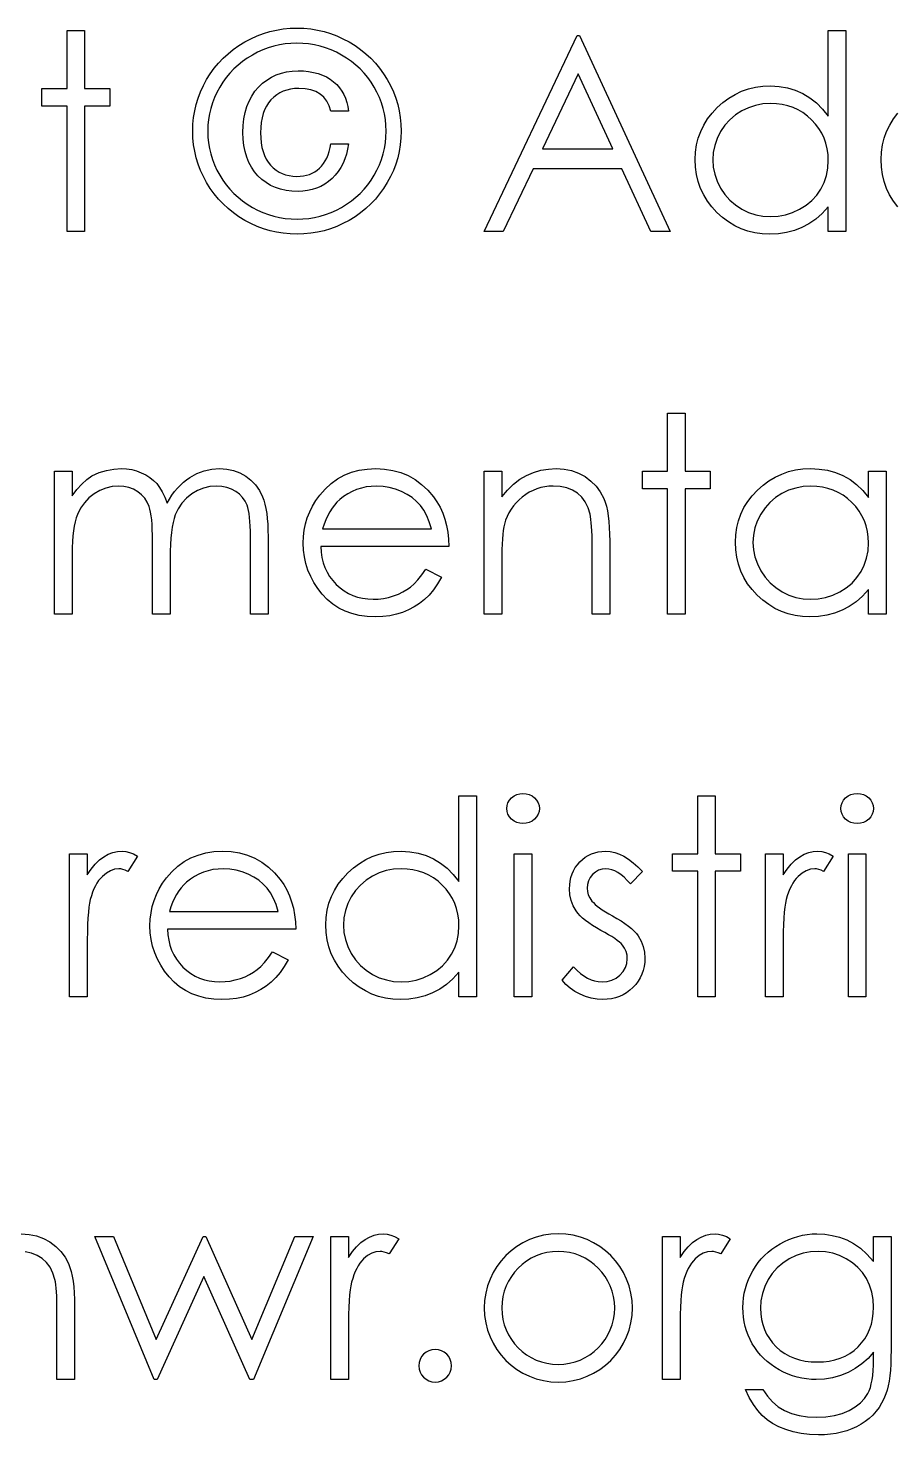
# Model space of a CAD drawing. Header units: millimetres. Extents: x -115 to 178, y -25 to 102.
# Drawn here: x -93.06 to -77.58, y 76.72 to 101.84 of the extents above; entities that cross this region are included whole.
import ezdxf

# ---------------------------------------------------------------- set-up
doc = ezdxf.new("R2010")
doc.units = ezdxf.units.MM

msp = doc.modelspace()

# ---------------------------------------------------------------- linework, layer by layer
at = {"color": 7, "linetype": 'Continuous', "flags": 128}
for points in [[(-92.367, 101.794), (-92.053, 101.794), (-92.053, 101.794), (-92.053, 100.761), (-92.053, 100.761), (-91.604, 100.761), (-91.604, 100.761), (-91.604, 100.447), (-91.604, 100.447), (-92.053, 100.447), (-92.053, 100.447), (-92.053, 98.204), (-92.053, 98.204), (-92.367, 98.204), (-92.367, 98.204), (-92.367, 100.447), (-92.367, 100.447), (-92.816, 100.447), (-92.816, 100.447), (-92.816, 100.761), (-92.816, 100.761), (-92.367, 100.761), (-92.367, 100.761), (-92.367, 101.794)], [(-86.399, 100), (-86.403, 99.877), (-86.415, 99.757), (-86.434, 99.638), (-86.462, 99.522), (-86.497, 99.408), (-86.539, 99.296), (-86.59, 99.187), (-86.648, 99.08), (-86.713, 98.976), (-86.784, 98.878), (-86.86, 98.786), (-86.943, 98.699), (-87.031, 98.617), (-87.125, 98.542), (-87.224, 98.471), (-87.33, 98.406), (-87.439, 98.348), (-87.55, 98.298), (-87.663, 98.256), (-87.778, 98.221), (-87.896, 98.194), (-88.015, 98.174), (-88.137, 98.163), (-88.26, 98.159), (-88.26, 98.159), (-88.383, 98.163), (-88.505, 98.174), (-88.625, 98.194), (-88.742, 98.221), (-88.857, 98.256), (-88.971, 98.298), (-89.082, 98.348), (-89.192, 98.406), (-89.298, 98.471), (-89.397, 98.542), (-89.491, 98.617), (-89.579, 98.699), (-89.662, 98.786), (-89.739, 98.878), (-89.809, 98.976), (-89.875, 99.08), (-89.933, 99.188), (-89.983, 99.298), (-90.026, 99.41), (-90.061, 99.523), (-90.088, 99.64), (-90.108, 99.757), (-90.119, 99.878), (-90.123, 100), (-90.123, 100), (-90.119, 100.122), (-90.108, 100.243), (-90.088, 100.36), (-90.061, 100.476), (-90.026, 100.59), (-89.983, 100.702), (-89.933, 100.812), (-89.875, 100.919), (-89.809, 101.023), (-89.739, 101.121), (-89.662, 101.214), (-89.579, 101.301), (-89.492, 101.382), (-89.398, 101.457), (-89.298, 101.527), (-89.193, 101.592), (-89.084, 101.65), (-88.972, 101.7), (-88.859, 101.742), (-88.744, 101.777), (-88.626, 101.804), (-88.506, 101.823), (-88.384, 101.835), (-88.26, 101.838), (-88.26, 101.838), (-88.137, 101.835), (-88.015, 101.823), (-87.896, 101.804), (-87.778, 101.777), (-87.663, 101.742), (-87.55, 101.7), (-87.439, 101.65), (-87.33, 101.592), (-87.224, 101.527), (-87.125, 101.457), (-87.031, 101.382), (-86.943, 101.301), (-86.86, 101.214), (-86.784, 101.121), (-86.713, 101.023), (-86.648, 100.919), (-86.59, 100.812), (-86.539, 100.702), (-86.497, 100.59), (-86.462, 100.476), (-86.434, 100.36), (-86.415, 100.243), (-86.403, 100.122), (-86.399, 100)], [(-78.457, 101.794), (-78.457, 98.204), (-78.457, 98.204), (-78.771, 98.204), (-78.771, 98.204), (-78.771, 98.646), (-78.771, 98.646), (-78.88, 98.528), (-78.994, 98.427), (-79.116, 98.343), (-79.243, 98.276), (-79.377, 98.225), (-79.517, 98.188), (-79.663, 98.166), (-79.816, 98.159), (-79.816, 98.159), (-79.951, 98.165), (-80.081, 98.183), (-80.207, 98.214), (-80.327, 98.256), (-80.442, 98.31), (-80.553, 98.377), (-80.658, 98.456), (-80.759, 98.547), (-80.85, 98.646), (-80.93, 98.751), (-80.996, 98.861), (-81.052, 98.976), (-81.094, 99.097), (-81.125, 99.223), (-81.143, 99.354), (-81.149, 99.49), (-81.149, 99.49), (-81.143, 99.623), (-81.125, 99.752), (-81.094, 99.875), (-81.05, 99.994), (-80.995, 100.108), (-80.928, 100.217), (-80.848, 100.321), (-80.755, 100.42), (-80.654, 100.51), (-80.548, 100.589), (-80.437, 100.656), (-80.32, 100.71), (-80.199, 100.752), (-80.073, 100.783), (-79.942, 100.8), (-79.806, 100.806), (-79.806, 100.806), (-79.649, 100.798), (-79.501, 100.773), (-79.36, 100.73), (-79.227, 100.671), (-79.101, 100.595), (-78.983, 100.503), (-78.873, 100.393), (-78.771, 100.267), (-78.771, 100.267), (-78.771, 101.794), (-78.771, 101.794), (-78.457, 101.794)], [(-86.668, 99.999), (-86.672, 100.103), (-86.682, 100.206), (-86.699, 100.307), (-86.722, 100.406), (-86.752, 100.503), (-86.788, 100.599), (-86.832, 100.692), (-86.882, 100.784), (-86.937, 100.872), (-86.998, 100.956), (-87.063, 101.035), (-87.134, 101.109), (-87.209, 101.179), (-87.289, 101.243), (-87.374, 101.303), (-87.464, 101.358), (-87.557, 101.408), (-87.653, 101.451), (-87.75, 101.486), (-87.848, 101.517), (-87.949, 101.54), (-88.052, 101.556), (-88.156, 101.566), (-88.263, 101.569), (-88.263, 101.569), (-88.369, 101.566), (-88.472, 101.556), (-88.575, 101.54), (-88.675, 101.517), (-88.773, 101.486), (-88.87, 101.451), (-88.965, 101.408), (-89.058, 101.358), (-89.148, 101.303), (-89.234, 101.243), (-89.314, 101.178), (-89.389, 101.109), (-89.46, 101.034), (-89.525, 100.955), (-89.586, 100.872), (-89.641, 100.783), (-89.691, 100.691), (-89.734, 100.597), (-89.771, 100.502), (-89.801, 100.405), (-89.824, 100.306), (-89.841, 100.206), (-89.851, 100.103), (-89.854, 99.999), (-89.854, 99.999), (-89.851, 99.894), (-89.841, 99.791), (-89.824, 99.69), (-89.801, 99.591), (-89.771, 99.494), (-89.734, 99.398), (-89.691, 99.304), (-89.641, 99.212), (-89.585, 99.124), (-89.525, 99.04), (-89.459, 98.961), (-89.389, 98.887), (-89.313, 98.817), (-89.232, 98.753), (-89.148, 98.692), (-89.057, 98.638), (-88.964, 98.589), (-88.868, 98.546), (-88.771, 98.51), (-88.672, 98.481), (-88.572, 98.458), (-88.47, 98.441), (-88.366, 98.432), (-88.26, 98.428), (-88.26, 98.428), (-88.154, 98.432), (-88.05, 98.441), (-87.948, 98.458), (-87.848, 98.481), (-87.75, 98.51), (-87.653, 98.546), (-87.557, 98.589), (-87.464, 98.638), (-87.374, 98.692), (-87.289, 98.753), (-87.209, 98.817), (-87.134, 98.887), (-87.063, 98.961), (-86.998, 99.04), (-86.937, 99.124), (-86.882, 99.212), (-86.832, 99.304), (-86.788, 99.398), (-86.752, 99.494), (-86.722, 99.591), (-86.699, 99.69), (-86.682, 99.791), (-86.672, 99.894), (-86.668, 99.999)], [(-83.213, 101.704), (-81.598, 98.204), (-81.598, 98.204), (-81.939, 98.204), (-81.939, 98.204), (-82.457, 99.326), (-82.457, 99.326), (-84.043, 99.326), (-84.043, 99.326), (-84.576, 98.204), (-84.576, 98.204), (-84.918, 98.204), (-84.918, 98.204), (-83.258, 101.704), (-83.258, 101.704), (-83.213, 101.704)], [(-87.341, 100.358), (-87.656, 100.358), (-87.656, 100.358), (-87.687, 100.452), (-87.729, 100.534), (-87.784, 100.604), (-87.849, 100.661), (-87.926, 100.705), (-88.015, 100.736), (-88.115, 100.755), (-88.228, 100.761), (-88.228, 100.761), (-88.303, 100.758), (-88.375, 100.749), (-88.442, 100.733), (-88.507, 100.711), (-88.567, 100.682), (-88.623, 100.647), (-88.676, 100.607), (-88.725, 100.559), (-88.769, 100.506), (-88.807, 100.446), (-88.839, 100.381), (-88.865, 100.311), (-88.885, 100.234), (-88.9, 100.151), (-88.909, 100.062), (-88.912, 99.969), (-88.912, 99.969), (-88.909, 99.877), (-88.901, 99.79), (-88.887, 99.709), (-88.867, 99.634), (-88.842, 99.564), (-88.81, 99.5), (-88.774, 99.442), (-88.732, 99.389), (-88.685, 99.343), (-88.635, 99.302), (-88.581, 99.269), (-88.524, 99.241), (-88.464, 99.219), (-88.4, 99.204), (-88.333, 99.194), (-88.262, 99.191), (-88.262, 99.191), (-88.202, 99.193), (-88.146, 99.2), (-88.091, 99.211), (-88.039, 99.227), (-87.99, 99.248), (-87.944, 99.273), (-87.9, 99.302), (-87.859, 99.337), (-87.821, 99.375), (-87.787, 99.419), (-87.756, 99.467), (-87.728, 99.519), (-87.705, 99.576), (-87.685, 99.638), (-87.668, 99.704), (-87.656, 99.774), (-87.656, 99.774), (-87.341, 99.774), (-87.341, 99.774), (-87.356, 99.679), (-87.377, 99.589), (-87.404, 99.504), (-87.438, 99.424), (-87.477, 99.348), (-87.524, 99.278), (-87.576, 99.213), (-87.635, 99.152), (-87.699, 99.098), (-87.766, 99.051), (-87.837, 99.012), (-87.911, 98.979), (-87.989, 98.954), (-88.07, 98.936), (-88.155, 98.925), (-88.242, 98.922), (-88.242, 98.922), (-88.352, 98.926), (-88.455, 98.939), (-88.553, 98.961), (-88.646, 98.992), (-88.732, 99.031), (-88.813, 99.079), (-88.888, 99.136), (-88.958, 99.201), (-89.021, 99.275), (-89.075, 99.355), (-89.122, 99.441), (-89.159, 99.535), (-89.188, 99.635), (-89.209, 99.742), (-89.222, 99.856), (-89.226, 99.976), (-89.226, 99.976), (-89.222, 100.102), (-89.209, 100.221), (-89.187, 100.333), (-89.157, 100.438), (-89.117, 100.536), (-89.07, 100.626), (-89.013, 100.71), (-88.948, 100.785), (-88.876, 100.853), (-88.799, 100.912), (-88.717, 100.962), (-88.631, 101.003), (-88.54, 101.035), (-88.445, 101.057), (-88.345, 101.071), (-88.24, 101.076), (-88.24, 101.076), (-88.144, 101.073), (-88.052, 101.064), (-87.965, 101.048), (-87.883, 101.027), (-87.807, 100.999), (-87.735, 100.966), (-87.669, 100.926), (-87.607, 100.88), (-87.551, 100.83), (-87.502, 100.774), (-87.459, 100.715), (-87.422, 100.652), (-87.393, 100.585), (-87.369, 100.513), (-87.352, 100.438), (-87.341, 100.358)], [(-83.239, 101.022), (-83.873, 99.685), (-83.873, 99.685), (-82.622, 99.685), (-82.622, 99.685), (-83.239, 101.022)], [(-79.802, 100.492), (-79.939, 100.484), (-80.071, 100.459), (-80.197, 100.418), (-80.318, 100.36), (-80.43, 100.288), (-80.531, 100.202), (-80.619, 100.103), (-80.696, 99.99), (-80.757, 99.87), (-80.8, 99.745), (-80.827, 99.617), (-80.835, 99.486), (-80.835, 99.486), (-80.826, 99.356), (-80.8, 99.228), (-80.756, 99.103), (-80.694, 98.981), (-80.617, 98.868), (-80.529, 98.768), (-80.428, 98.681), (-80.315, 98.607), (-80.194, 98.548), (-80.068, 98.507), (-79.938, 98.481), (-79.804, 98.473), (-79.804, 98.473), (-79.668, 98.481), (-79.536, 98.506), (-79.408, 98.547), (-79.283, 98.606), (-79.167, 98.678), (-79.065, 98.762), (-78.978, 98.858), (-78.904, 98.965), (-78.846, 99.082), (-78.804, 99.207), (-78.779, 99.338), (-78.771, 99.477), (-78.771, 99.477), (-78.776, 99.583), (-78.79, 99.685), (-78.813, 99.782), (-78.845, 99.875), (-78.887, 99.963), (-78.939, 100.047), (-78.999, 100.126), (-79.069, 100.201), (-79.145, 100.269), (-79.226, 100.329), (-79.312, 100.379), (-79.401, 100.419), (-79.494, 100.452), (-79.593, 100.474), (-79.695, 100.488), (-79.802, 100.492)], [(-77.53, 98.646), (-77.609, 98.751), (-77.676, 98.861), (-77.731, 98.976), (-77.774, 99.097), (-77.804, 99.223), (-77.822, 99.354), (-77.829, 99.49), (-77.829, 99.49), (-77.822, 99.623), (-77.804, 99.752), (-77.773, 99.875), (-77.73, 99.994), (-77.674, 100.108), (-77.607, 100.217), (-77.527, 100.321)], [(-81.643, 94.96), (-81.329, 94.96), (-81.329, 94.96), (-81.329, 93.928), (-81.329, 93.928), (-80.88, 93.928), (-80.88, 93.928), (-80.88, 93.614), (-80.88, 93.614), (-81.329, 93.614), (-81.329, 93.614), (-81.329, 91.37), (-81.329, 91.37), (-81.643, 91.37), (-81.643, 91.37), (-81.643, 93.614), (-81.643, 93.614), (-82.091, 93.614), (-82.091, 93.614), (-82.091, 93.928), (-82.091, 93.928), (-81.643, 93.928), (-81.643, 93.928), (-81.643, 94.96)], [(-92.591, 93.928), (-92.277, 93.928), (-92.277, 93.928), (-92.277, 93.484), (-92.277, 93.484), (-92.19, 93.599), (-92.102, 93.697), (-92.013, 93.778), (-91.923, 93.843), (-91.923, 93.843), (-91.796, 93.9), (-91.665, 93.941), (-91.532, 93.965), (-91.395, 93.973), (-91.395, 93.973), (-91.303, 93.968), (-91.213, 93.955), (-91.125, 93.932), (-91.041, 93.899), (-90.96, 93.859), (-90.888, 93.814), (-90.823, 93.762), (-90.766, 93.704), (-90.715, 93.636), (-90.666, 93.556), (-90.622, 93.463), (-90.581, 93.355), (-90.581, 93.355), (-90.539, 93.429), (-90.494, 93.498), (-90.447, 93.562), (-90.397, 93.622), (-90.344, 93.677), (-90.29, 93.728), (-90.232, 93.774), (-90.172, 93.815), (-90.047, 93.884), (-89.917, 93.934), (-89.783, 93.963), (-89.643, 93.973), (-89.643, 93.973), (-89.515, 93.965), (-89.394, 93.94), (-89.281, 93.898), (-89.176, 93.84), (-89.082, 93.767), (-89, 93.681), (-88.931, 93.582), (-88.876, 93.469), (-88.852, 93.406), (-88.833, 93.335), (-88.816, 93.257), (-88.802, 93.172), (-88.791, 93.079), (-88.784, 92.979), (-88.779, 92.871), (-88.777, 92.756), (-88.777, 92.756), (-88.777, 91.37), (-88.777, 91.37), (-89.091, 91.37), (-89.091, 91.37), (-89.091, 92.757), (-89.091, 92.757), (-89.092, 92.855), (-89.095, 92.946), (-89.1, 93.028), (-89.106, 93.102), (-89.115, 93.168), (-89.125, 93.226), (-89.137, 93.277), (-89.151, 93.319), (-89.186, 93.392), (-89.232, 93.458), (-89.288, 93.515), (-89.354, 93.566), (-89.429, 93.606), (-89.512, 93.636), (-89.601, 93.653), (-89.698, 93.659), (-89.698, 93.659), (-89.816, 93.651), (-89.929, 93.624), (-90.038, 93.58), (-90.141, 93.519), (-90.235, 93.443), (-90.315, 93.355), (-90.382, 93.256), (-90.435, 93.145), (-90.457, 93.082), (-90.475, 93.009), (-90.491, 92.926), (-90.504, 92.834), (-90.514, 92.731), (-90.522, 92.619), (-90.526, 92.497), (-90.527, 92.365), (-90.527, 92.365), (-90.527, 91.37), (-90.527, 91.37), (-90.841, 91.37), (-90.841, 91.37), (-90.841, 92.671), (-90.841, 92.671), (-90.842, 92.781), (-90.845, 92.883), (-90.85, 92.975), (-90.856, 93.057), (-90.865, 93.131), (-90.874, 93.195), (-90.886, 93.25), (-90.9, 93.296), (-90.935, 93.374), (-90.98, 93.444), (-91.037, 93.506), (-91.104, 93.559), (-91.18, 93.603), (-91.264, 93.634), (-91.353, 93.653), (-91.45, 93.659), (-91.45, 93.659), (-91.564, 93.651), (-91.674, 93.625), (-91.78, 93.582), (-91.883, 93.522), (-91.977, 93.448), (-92.058, 93.362), (-92.126, 93.264), (-92.181, 93.154), (-92.203, 93.092), (-92.223, 93.024), (-92.239, 92.947), (-92.253, 92.862), (-92.264, 92.77), (-92.271, 92.67), (-92.276, 92.562), (-92.277, 92.447), (-92.277, 92.447), (-92.277, 91.37), (-92.277, 91.37), (-92.591, 91.37), (-92.591, 91.37), (-92.591, 93.928)], [(-85.96, 92.178), (-85.681, 92.032), (-85.681, 92.032), (-85.75, 91.915), (-85.824, 91.809), (-85.902, 91.715), (-85.986, 91.634), (-86.075, 91.563), (-86.169, 91.502), (-86.269, 91.448), (-86.375, 91.404), (-86.486, 91.37), (-86.605, 91.345), (-86.73, 91.331), (-86.863, 91.326), (-86.863, 91.326), (-87.01, 91.332), (-87.149, 91.351), (-87.279, 91.382), (-87.402, 91.427), (-87.515, 91.483), (-87.621, 91.553), (-87.719, 91.635), (-87.808, 91.729), (-87.888, 91.832), (-87.958, 91.938), (-88.016, 92.047), (-88.064, 92.16), (-88.101, 92.276), (-88.128, 92.394), (-88.144, 92.517), (-88.149, 92.642), (-88.149, 92.642), (-88.144, 92.76), (-88.131, 92.875), (-88.108, 92.987), (-88.076, 93.095), (-88.034, 93.2), (-87.984, 93.302), (-87.923, 93.401), (-87.855, 93.496), (-87.855, 93.496), (-87.757, 93.608), (-87.652, 93.705), (-87.539, 93.787), (-87.418, 93.854), (-87.289, 93.906), (-87.152, 93.944), (-87.008, 93.965), (-86.855, 93.973), (-86.855, 93.973), (-86.698, 93.965), (-86.548, 93.941), (-86.408, 93.902), (-86.275, 93.848), (-86.15, 93.777), (-86.034, 93.69), (-85.925, 93.587), (-85.825, 93.47), (-85.825, 93.47), (-85.76, 93.378), (-85.705, 93.281), (-85.657, 93.178), (-85.619, 93.07), (-85.588, 92.956), (-85.566, 92.837), (-85.552, 92.712), (-85.547, 92.582), (-85.547, 92.582), (-87.835, 92.582), (-87.835, 92.582), (-87.829, 92.481), (-87.815, 92.384), (-87.792, 92.292), (-87.761, 92.206), (-87.724, 92.123), (-87.677, 92.046), (-87.623, 91.973), (-87.56, 91.904), (-87.491, 91.842), (-87.419, 91.788), (-87.343, 91.743), (-87.262, 91.706), (-87.178, 91.677), (-87.09, 91.657), (-86.998, 91.644), (-86.902, 91.64), (-86.902, 91.64), (-86.808, 91.643), (-86.716, 91.654), (-86.625, 91.673), (-86.535, 91.699), (-86.449, 91.732), (-86.37, 91.769), (-86.297, 91.811), (-86.232, 91.858), (-86.168, 91.915), (-86.101, 91.988), (-86.032, 92.075), (-85.96, 92.178)], [(-84.918, 93.928), (-84.604, 93.928), (-84.604, 93.928), (-84.604, 93.467), (-84.604, 93.467), (-84.501, 93.59), (-84.393, 93.696), (-84.28, 93.783), (-84.16, 93.852), (-84.036, 93.905), (-83.907, 93.943), (-83.771, 93.965), (-83.631, 93.973), (-83.631, 93.973), (-83.489, 93.964), (-83.356, 93.937), (-83.231, 93.892), (-83.115, 93.829), (-83.01, 93.75), (-82.919, 93.659), (-82.843, 93.555), (-82.782, 93.439), (-82.757, 93.374), (-82.735, 93.299), (-82.717, 93.217), (-82.701, 93.126), (-82.69, 93.027), (-82.682, 92.919), (-82.676, 92.801), (-82.675, 92.677), (-82.675, 92.677), (-82.675, 91.37), (-82.675, 91.37), (-82.989, 91.37), (-82.989, 91.37), (-82.989, 92.574), (-82.989, 92.574), (-82.99, 92.678), (-82.991, 92.773), (-82.994, 92.86), (-82.998, 92.937), (-83.004, 93.005), (-83.01, 93.064), (-83.018, 93.115), (-83.026, 93.156), (-83.026, 93.156), (-83.062, 93.273), (-83.112, 93.376), (-83.175, 93.462), (-83.251, 93.533), (-83.341, 93.588), (-83.443, 93.627), (-83.558, 93.651), (-83.686, 93.659), (-83.686, 93.659), (-83.762, 93.656), (-83.835, 93.647), (-83.907, 93.632), (-83.977, 93.611), (-84.045, 93.583), (-84.111, 93.55), (-84.174, 93.51), (-84.236, 93.464), (-84.294, 93.414), (-84.347, 93.361), (-84.395, 93.305), (-84.437, 93.246), (-84.475, 93.184), (-84.507, 93.12), (-84.534, 93.052), (-84.556, 92.982), (-84.556, 92.982), (-84.567, 92.93), (-84.577, 92.868), (-84.585, 92.797), (-84.592, 92.716), (-84.597, 92.625), (-84.601, 92.525), (-84.604, 92.415), (-84.604, 92.295), (-84.604, 92.295), (-84.604, 91.37), (-84.604, 91.37), (-84.918, 91.37), (-84.918, 91.37), (-84.918, 93.928)], [(-77.739, 93.928), (-77.739, 91.37), (-77.739, 91.37), (-78.053, 91.37), (-78.053, 91.37), (-78.053, 91.813), (-78.053, 91.813), (-78.162, 91.695), (-78.276, 91.594), (-78.398, 91.51), (-78.526, 91.443), (-78.659, 91.392), (-78.799, 91.355), (-78.946, 91.333), (-79.098, 91.326), (-79.098, 91.326), (-79.233, 91.332), (-79.363, 91.35), (-79.489, 91.38), (-79.609, 91.422), (-79.724, 91.477), (-79.835, 91.544), (-79.94, 91.622), (-80.041, 91.713), (-80.133, 91.813), (-80.212, 91.917), (-80.278, 92.027), (-80.334, 92.143), (-80.377, 92.264), (-80.407, 92.389), (-80.425, 92.52), (-80.431, 92.656), (-80.431, 92.656), (-80.425, 92.79), (-80.407, 92.919), (-80.376, 93.042), (-80.332, 93.161), (-80.277, 93.275), (-80.21, 93.383), (-80.13, 93.488), (-80.037, 93.587), (-79.936, 93.677), (-79.83, 93.756), (-79.719, 93.822), (-79.602, 93.876), (-79.481, 93.919), (-79.355, 93.949), (-79.224, 93.967), (-79.088, 93.973), (-79.088, 93.973), (-78.931, 93.965), (-78.783, 93.942), (-78.642, 93.903), (-78.509, 93.849), (-78.383, 93.778), (-78.265, 93.688), (-78.155, 93.581), (-78.053, 93.455), (-78.053, 93.455), (-78.053, 93.928), (-78.053, 93.928), (-77.739, 93.928)], [(-85.861, 92.896), (-85.898, 93.02), (-85.943, 93.131), (-85.996, 93.228), (-86.056, 93.313), (-86.125, 93.387), (-86.205, 93.454), (-86.295, 93.512), (-86.395, 93.564), (-86.502, 93.606), (-86.612, 93.635), (-86.724, 93.653), (-86.839, 93.659), (-86.839, 93.659), (-86.933, 93.655), (-87.024, 93.644), (-87.111, 93.625), (-87.195, 93.599), (-87.276, 93.565), (-87.353, 93.524), (-87.427, 93.475), (-87.498, 93.419), (-87.498, 93.419), (-87.547, 93.373), (-87.592, 93.321), (-87.635, 93.264), (-87.674, 93.202), (-87.711, 93.133), (-87.745, 93.059), (-87.775, 92.981), (-87.802, 92.896), (-87.802, 92.896), (-85.861, 92.896)], [(-79.084, 93.659), (-79.221, 93.651), (-79.353, 93.626), (-79.479, 93.585), (-79.6, 93.527), (-79.713, 93.455), (-79.813, 93.369), (-79.901, 93.27), (-79.978, 93.157), (-80.039, 93.036), (-80.082, 92.912), (-80.109, 92.784), (-80.117, 92.653), (-80.117, 92.653), (-80.108, 92.522), (-80.082, 92.395), (-80.038, 92.27), (-79.976, 92.148), (-79.899, 92.034), (-79.811, 91.934), (-79.71, 91.847), (-79.597, 91.774), (-79.476, 91.715), (-79.35, 91.673), (-79.22, 91.648), (-79.086, 91.64), (-79.086, 91.64), (-78.95, 91.648), (-78.818, 91.673), (-78.69, 91.714), (-78.565, 91.772), (-78.449, 91.844), (-78.347, 91.929), (-78.26, 92.025), (-78.186, 92.132), (-78.128, 92.249), (-78.086, 92.374), (-78.061, 92.505), (-78.053, 92.644), (-78.053, 92.644), (-78.058, 92.75), (-78.072, 92.851), (-78.095, 92.949), (-78.127, 93.041), (-78.169, 93.13), (-78.221, 93.214), (-78.281, 93.293), (-78.351, 93.368), (-78.427, 93.436), (-78.508, 93.496), (-78.594, 93.545), (-78.683, 93.586), (-78.777, 93.618), (-78.875, 93.641), (-78.977, 93.655), (-79.084, 93.659)], [(-85.053, 88.127), (-85.053, 84.537), (-85.053, 84.537), (-85.367, 84.537), (-85.367, 84.537), (-85.367, 84.98), (-85.367, 84.98), (-85.476, 84.862), (-85.59, 84.761), (-85.712, 84.677), (-85.84, 84.609), (-85.974, 84.558), (-86.113, 84.522), (-86.26, 84.499), (-86.412, 84.492), (-86.412, 84.492), (-86.547, 84.499), (-86.677, 84.517), (-86.803, 84.547), (-86.924, 84.589), (-87.039, 84.644), (-87.149, 84.71), (-87.255, 84.789), (-87.355, 84.88), (-87.447, 84.98), (-87.526, 85.084), (-87.592, 85.194), (-87.648, 85.31), (-87.691, 85.43), (-87.721, 85.556), (-87.739, 85.687), (-87.745, 85.823), (-87.745, 85.823), (-87.739, 85.956), (-87.721, 86.085), (-87.69, 86.209), (-87.646, 86.328), (-87.591, 86.441), (-87.524, 86.55), (-87.444, 86.655), (-87.351, 86.753), (-87.25, 86.844), (-87.144, 86.922), (-87.033, 86.989), (-86.917, 87.043), (-86.795, 87.086), (-86.669, 87.116), (-86.538, 87.133), (-86.402, 87.14), (-86.402, 87.14), (-86.246, 87.131), (-86.097, 87.106), (-85.956, 87.063), (-85.823, 87.004), (-85.697, 86.929), (-85.579, 86.836), (-85.469, 86.726), (-85.367, 86.6), (-85.367, 86.6), (-85.367, 88.127), (-85.367, 88.127), (-85.053, 88.127)], [(-84.224, 88.172), (-84.166, 88.167), (-84.112, 88.152), (-84.062, 88.127), (-84.017, 88.093), (-83.98, 88.051), (-83.953, 88.005), (-83.937, 87.955), (-83.931, 87.901), (-83.931, 87.901), (-83.937, 87.849), (-83.953, 87.799), (-83.98, 87.754), (-84.017, 87.713), (-84.062, 87.678), (-84.112, 87.653), (-84.166, 87.638), (-84.224, 87.633), (-84.224, 87.633), (-84.282, 87.638), (-84.334, 87.653), (-84.384, 87.678), (-84.429, 87.713), (-84.466, 87.754), (-84.493, 87.799), (-84.509, 87.849), (-84.515, 87.901), (-84.515, 87.901), (-84.509, 87.955), (-84.493, 88.005), (-84.466, 88.051), (-84.429, 88.093), (-84.384, 88.127), (-84.334, 88.152), (-84.282, 88.167), (-84.224, 88.172)], [(-81.104, 88.127), (-80.79, 88.127), (-80.79, 88.127), (-80.79, 87.095), (-80.79, 87.095), (-80.341, 87.095), (-80.341, 87.095), (-80.341, 86.781), (-80.341, 86.781), (-80.79, 86.781), (-80.79, 86.781), (-80.79, 84.537), (-80.79, 84.537), (-81.104, 84.537), (-81.104, 84.537), (-81.104, 86.781), (-81.104, 86.781), (-81.553, 86.781), (-81.553, 86.781), (-81.553, 87.095), (-81.553, 87.095), (-81.104, 87.095), (-81.104, 87.095), (-81.104, 88.127)], [(-78.256, 88.172), (-78.198, 88.167), (-78.144, 88.152), (-78.094, 88.127), (-78.049, 88.093), (-78.012, 88.051), (-77.985, 88.005), (-77.969, 87.955), (-77.963, 87.901), (-77.963, 87.901), (-77.969, 87.849), (-77.985, 87.799), (-78.012, 87.754), (-78.049, 87.713), (-78.094, 87.678), (-78.144, 87.653), (-78.198, 87.638), (-78.256, 87.633), (-78.256, 87.633), (-78.314, 87.638), (-78.366, 87.653), (-78.416, 87.678), (-78.461, 87.713), (-78.498, 87.754), (-78.525, 87.799), (-78.541, 87.849), (-78.547, 87.901), (-78.547, 87.901), (-78.541, 87.955), (-78.525, 88.005), (-78.498, 88.051), (-78.461, 88.093), (-78.416, 88.127), (-78.366, 88.152), (-78.314, 88.167), (-78.256, 88.172)], [(-92.322, 87.095), (-92.008, 87.095), (-92.008, 87.095), (-92.008, 86.718), (-92.008, 86.718), (-91.937, 86.822), (-91.863, 86.91), (-91.788, 86.983), (-91.711, 87.04), (-91.632, 87.084), (-91.55, 87.115), (-91.468, 87.133), (-91.384, 87.14), (-91.384, 87.14), (-91.319, 87.134), (-91.252, 87.118), (-91.182, 87.091), (-91.111, 87.052), (-91.111, 87.052), (-91.283, 86.78), (-91.283, 86.78), (-91.329, 86.8), (-91.371, 86.814), (-91.409, 86.823), (-91.444, 86.826), (-91.444, 86.826), (-91.519, 86.817), (-91.593, 86.792), (-91.665, 86.75), (-91.737, 86.691), (-91.771, 86.655), (-91.803, 86.615), (-91.833, 86.57), (-91.861, 86.52), (-91.887, 86.465), (-91.911, 86.406), (-91.932, 86.343), (-91.952, 86.275), (-91.952, 86.275), (-91.965, 86.214), (-91.977, 86.138), (-91.986, 86.049), (-91.994, 85.946), (-92, 85.83), (-92.005, 85.7), (-92.007, 85.555), (-92.008, 85.397), (-92.008, 85.397), (-92.008, 84.537), (-92.008, 84.537), (-92.322, 84.537), (-92.322, 84.537), (-92.322, 87.095)], [(-88.697, 85.345), (-88.418, 85.198), (-88.418, 85.198), (-88.487, 85.081), (-88.561, 84.976), (-88.639, 84.882), (-88.723, 84.801), (-88.812, 84.73), (-88.906, 84.668), (-89.007, 84.615), (-89.112, 84.571), (-89.223, 84.536), (-89.342, 84.512), (-89.467, 84.497), (-89.6, 84.492), (-89.6, 84.492), (-89.747, 84.499), (-89.886, 84.518), (-90.016, 84.549), (-90.139, 84.593), (-90.253, 84.65), (-90.358, 84.719), (-90.457, 84.801), (-90.546, 84.896), (-90.626, 84.998), (-90.695, 85.104), (-90.753, 85.214), (-90.801, 85.327), (-90.839, 85.442), (-90.865, 85.561), (-90.881, 85.683), (-90.886, 85.809), (-90.886, 85.809), (-90.881, 85.927), (-90.868, 86.042), (-90.845, 86.153), (-90.813, 86.262), (-90.771, 86.367), (-90.721, 86.469), (-90.661, 86.568), (-90.592, 86.663), (-90.592, 86.663), (-90.494, 86.774), (-90.389, 86.872), (-90.276, 86.953), (-90.155, 87.021), (-90.026, 87.072), (-89.889, 87.11), (-89.745, 87.132), (-89.592, 87.14), (-89.592, 87.14), (-89.435, 87.132), (-89.286, 87.108), (-89.145, 87.069), (-89.012, 87.014), (-88.887, 86.943), (-88.771, 86.856), (-88.662, 86.754), (-88.562, 86.636), (-88.562, 86.636), (-88.498, 86.544), (-88.442, 86.448), (-88.395, 86.345), (-88.356, 86.237), (-88.325, 86.123), (-88.303, 86.004), (-88.289, 85.879), (-88.284, 85.749), (-88.284, 85.749), (-90.572, 85.749), (-90.572, 85.749), (-90.566, 85.648), (-90.552, 85.551), (-90.529, 85.459), (-90.499, 85.372), (-90.461, 85.29), (-90.414, 85.212), (-90.36, 85.139), (-90.297, 85.071), (-90.229, 85.009), (-90.156, 84.955), (-90.08, 84.909), (-89.999, 84.872), (-89.915, 84.844), (-89.827, 84.823), (-89.735, 84.811), (-89.639, 84.806), (-89.639, 84.806), (-89.545, 84.81), (-89.453, 84.821), (-89.362, 84.84), (-89.272, 84.866), (-89.186, 84.898), (-89.107, 84.936), (-89.035, 84.978), (-88.969, 85.025), (-88.905, 85.082), (-88.838, 85.155), (-88.769, 85.242), (-88.697, 85.345)], [(-84.38, 87.095), (-84.066, 87.095), (-84.066, 87.095), (-84.066, 84.537), (-84.066, 84.537), (-84.38, 84.537), (-84.38, 84.537), (-84.38, 87.095)], [(-82.091, 86.776), (-82.305, 86.556), (-82.305, 86.556), (-82.361, 86.619), (-82.417, 86.674), (-82.473, 86.72), (-82.528, 86.758), (-82.583, 86.788), (-82.638, 86.809), (-82.692, 86.821), (-82.746, 86.826), (-82.746, 86.826), (-82.812, 86.819), (-82.873, 86.8), (-82.93, 86.767), (-82.981, 86.722), (-83.024, 86.668), (-83.054, 86.61), (-83.072, 86.548), (-83.079, 86.481), (-83.079, 86.481), (-83.073, 86.421), (-83.057, 86.363), (-83.03, 86.305), (-82.992, 86.249), (-82.992, 86.249), (-82.967, 86.221), (-82.936, 86.191), (-82.9, 86.16), (-82.857, 86.127), (-82.808, 86.094), (-82.753, 86.059), (-82.693, 86.023), (-82.626, 85.986), (-82.626, 85.986), (-82.545, 85.939), (-82.471, 85.894), (-82.403, 85.848), (-82.342, 85.803), (-82.288, 85.758), (-82.24, 85.714), (-82.199, 85.67), (-82.166, 85.627), (-82.166, 85.627), (-82.114, 85.536), (-82.076, 85.44), (-82.054, 85.339), (-82.047, 85.231), (-82.047, 85.231), (-82.05, 85.156), (-82.06, 85.083), (-82.077, 85.012), (-82.1, 84.946), (-82.131, 84.881), (-82.167, 84.82), (-82.211, 84.762), (-82.261, 84.707), (-82.317, 84.656), (-82.375, 84.613), (-82.436, 84.576), (-82.502, 84.546), (-82.57, 84.522), (-82.643, 84.506), (-82.718, 84.496), (-82.796, 84.492), (-82.796, 84.492), (-82.902, 84.498), (-83.005, 84.515), (-83.106, 84.544), (-83.205, 84.584), (-83.298, 84.635), (-83.383, 84.694), (-83.459, 84.762), (-83.527, 84.839), (-83.527, 84.839), (-83.319, 85.076), (-83.319, 85.076), (-83.259, 85.012), (-83.198, 84.958), (-83.135, 84.912), (-83.073, 84.874), (-83.009, 84.844), (-82.944, 84.823), (-82.879, 84.811), (-82.812, 84.806), (-82.812, 84.806), (-82.722, 84.814), (-82.638, 84.837), (-82.562, 84.875), (-82.492, 84.929), (-82.435, 84.993), (-82.394, 85.063), (-82.369, 85.137), (-82.361, 85.218), (-82.361, 85.218), (-82.366, 85.285), (-82.382, 85.348), (-82.409, 85.407), (-82.447, 85.462), (-82.447, 85.462), (-82.471, 85.489), (-82.503, 85.517), (-82.542, 85.548), (-82.586, 85.58), (-82.638, 85.614), (-82.697, 85.649), (-82.762, 85.686), (-82.835, 85.726), (-82.835, 85.726), (-82.912, 85.77), (-82.984, 85.814), (-83.048, 85.858), (-83.107, 85.902), (-83.159, 85.945), (-83.204, 85.988), (-83.243, 86.032), (-83.276, 86.075), (-83.276, 86.075), (-83.327, 86.164), (-83.363, 86.26), (-83.386, 86.361), (-83.393, 86.469), (-83.393, 86.469), (-83.39, 86.54), (-83.382, 86.607), (-83.367, 86.671), (-83.347, 86.733), (-83.321, 86.791), (-83.29, 86.847), (-83.253, 86.899), (-83.21, 86.948), (-83.162, 86.993), (-83.112, 87.032), (-83.058, 87.065), (-83.002, 87.092), (-82.943, 87.113), (-82.88, 87.128), (-82.815, 87.137), (-82.746, 87.14), (-82.746, 87.14), (-82.665, 87.134), (-82.584, 87.117), (-82.502, 87.089), (-82.42, 87.049), (-82.338, 86.997), (-82.256, 86.935), (-82.173, 86.861), (-82.091, 86.776)], [(-79.893, 87.095), (-79.579, 87.095), (-79.579, 87.095), (-79.579, 86.718), (-79.579, 86.718), (-79.507, 86.822), (-79.433, 86.91), (-79.358, 86.983), (-79.281, 87.04), (-79.202, 87.084), (-79.121, 87.115), (-79.039, 87.133), (-78.955, 87.14), (-78.955, 87.14), (-78.889, 87.134), (-78.822, 87.118), (-78.753, 87.091), (-78.681, 87.052), (-78.681, 87.052), (-78.854, 86.78), (-78.854, 86.78), (-78.899, 86.8), (-78.941, 86.814), (-78.98, 86.823), (-79.014, 86.826), (-79.014, 86.826), (-79.089, 86.817), (-79.164, 86.792), (-79.236, 86.75), (-79.307, 86.691), (-79.342, 86.655), (-79.374, 86.615), (-79.403, 86.57), (-79.431, 86.52), (-79.457, 86.465), (-79.481, 86.406), (-79.503, 86.343), (-79.523, 86.275), (-79.523, 86.275), (-79.536, 86.214), (-79.547, 86.138), (-79.557, 86.049), (-79.565, 85.946), (-79.571, 85.83), (-79.575, 85.7), (-79.578, 85.555), (-79.579, 85.397), (-79.579, 85.397), (-79.579, 84.537), (-79.579, 84.537), (-79.893, 84.537), (-79.893, 84.537), (-79.893, 87.095)], [(-78.412, 87.095), (-78.098, 87.095), (-78.098, 87.095), (-78.098, 84.537), (-78.098, 84.537), (-78.412, 84.537), (-78.412, 84.537), (-78.412, 87.095)], [(-88.598, 86.063), (-88.635, 86.187), (-88.681, 86.298), (-88.733, 86.395), (-88.793, 86.479), (-88.862, 86.554), (-88.942, 86.62), (-89.032, 86.679), (-89.132, 86.73), (-89.239, 86.772), (-89.349, 86.802), (-89.461, 86.82), (-89.576, 86.826), (-89.576, 86.826), (-89.67, 86.822), (-89.761, 86.811), (-89.849, 86.792), (-89.932, 86.766), (-90.013, 86.732), (-90.091, 86.691), (-90.164, 86.642), (-90.235, 86.586), (-90.235, 86.586), (-90.284, 86.54), (-90.33, 86.488), (-90.372, 86.431), (-90.412, 86.368), (-90.448, 86.3), (-90.482, 86.226), (-90.512, 86.148), (-90.539, 86.063), (-90.539, 86.063), (-88.598, 86.063)], [(-86.398, 86.826), (-86.535, 86.817), (-86.667, 86.793), (-86.793, 86.751), (-86.914, 86.694), (-87.027, 86.622), (-87.127, 86.535), (-87.215, 86.436), (-87.292, 86.324), (-87.353, 86.203), (-87.396, 86.078), (-87.423, 85.951), (-87.431, 85.819), (-87.431, 85.819), (-87.422, 85.689), (-87.396, 85.561), (-87.352, 85.437), (-87.29, 85.315), (-87.213, 85.201), (-87.125, 85.101), (-87.024, 85.014), (-86.911, 84.94), (-86.79, 84.881), (-86.664, 84.84), (-86.534, 84.815), (-86.401, 84.806), (-86.401, 84.806), (-86.265, 84.815), (-86.132, 84.839), (-86.004, 84.881), (-85.879, 84.939), (-85.763, 85.011), (-85.661, 85.095), (-85.574, 85.191), (-85.5, 85.299), (-85.442, 85.416), (-85.4, 85.54), (-85.376, 85.672), (-85.367, 85.81), (-85.367, 85.81), (-85.372, 85.916), (-85.386, 86.018), (-85.409, 86.115), (-85.441, 86.208), (-85.483, 86.296), (-85.535, 86.38), (-85.595, 86.46), (-85.665, 86.535), (-85.741, 86.603), (-85.822, 86.662), (-85.908, 86.712), (-85.997, 86.753), (-86.091, 86.785), (-86.189, 86.807), (-86.291, 86.821), (-86.398, 86.826)], [(-93.189, 80.306), (-93.047, 80.297), (-92.914, 80.271), (-92.789, 80.225), (-92.673, 80.162), (-92.568, 80.083), (-92.476, 79.993), (-92.401, 79.889), (-92.34, 79.774), (-92.315, 79.708), (-92.293, 79.634), (-92.275, 79.552), (-92.259, 79.461), (-92.248, 79.361), (-92.239, 79.253), (-92.234, 79.135), (-92.232, 79.01), (-92.232, 79.01), (-92.232, 77.704), (-92.232, 77.704), (-92.547, 77.704), (-92.547, 77.704), (-92.547, 78.907), (-92.547, 78.907), (-92.547, 79.011), (-92.549, 79.107), (-92.551, 79.193), (-92.556, 79.271), (-92.561, 79.339), (-92.567, 79.398), (-92.575, 79.448), (-92.583, 79.489), (-92.583, 79.489), (-92.621, 79.607), (-92.671, 79.709), (-92.734, 79.795), (-92.811, 79.866), (-92.9, 79.921), (-93.002, 79.961), (-93.117, 79.985)], [(-91.873, 80.261), (-91.536, 80.261), (-91.536, 80.261), (-90.774, 78.422), (-90.774, 78.422), (-89.939, 80.261), (-89.939, 80.261), (-89.886, 80.261), (-89.886, 80.261), (-89.069, 78.422), (-89.069, 78.422), (-88.3, 80.261), (-88.3, 80.261), (-87.97, 80.261), (-87.97, 80.261), (-89.039, 77.704), (-89.039, 77.704), (-89.104, 77.704), (-89.104, 77.704), (-89.922, 79.544), (-89.922, 79.544), (-90.756, 77.704), (-90.756, 77.704), (-90.814, 77.704), (-90.814, 77.704), (-91.873, 80.261)], [(-87.656, 80.261), (-87.341, 80.261), (-87.341, 80.261), (-87.341, 79.885), (-87.341, 79.885), (-87.27, 79.989), (-87.196, 80.077), (-87.121, 80.149), (-87.044, 80.207), (-86.965, 80.25), (-86.884, 80.282), (-86.802, 80.3), (-86.717, 80.306), (-86.717, 80.306), (-86.652, 80.301), (-86.585, 80.285), (-86.516, 80.257), (-86.444, 80.219), (-86.444, 80.219), (-86.616, 79.947), (-86.616, 79.947), (-86.662, 79.966), (-86.704, 79.981), (-86.743, 79.989), (-86.777, 79.992), (-86.777, 79.992), (-86.852, 79.984), (-86.926, 79.959), (-86.999, 79.917), (-87.07, 79.858), (-87.104, 79.822), (-87.137, 79.781), (-87.166, 79.736), (-87.194, 79.687), (-87.22, 79.632), (-87.244, 79.573), (-87.266, 79.509), (-87.285, 79.441), (-87.285, 79.441), (-87.299, 79.38), (-87.31, 79.305), (-87.32, 79.216), (-87.327, 79.113), (-87.334, 78.997), (-87.338, 78.866), (-87.341, 78.722), (-87.341, 78.563), (-87.341, 78.563), (-87.341, 77.704), (-87.341, 77.704), (-87.656, 77.704), (-87.656, 77.704), (-87.656, 80.261)], [(-81.732, 80.261), (-81.418, 80.261), (-81.418, 80.261), (-81.418, 79.885), (-81.418, 79.885), (-81.347, 79.989), (-81.273, 80.077), (-81.198, 80.149), (-81.121, 80.207), (-81.042, 80.25), (-80.961, 80.282), (-80.879, 80.3), (-80.794, 80.306), (-80.794, 80.306), (-80.729, 80.301), (-80.662, 80.285), (-80.592, 80.257), (-80.521, 80.219), (-80.521, 80.219), (-80.693, 79.947), (-80.693, 79.947), (-80.739, 79.966), (-80.781, 79.981), (-80.82, 79.989), (-80.854, 79.992), (-80.854, 79.992), (-80.929, 79.984), (-81.003, 79.959), (-81.076, 79.917), (-81.147, 79.858), (-81.181, 79.822), (-81.214, 79.781), (-81.243, 79.736), (-81.271, 79.687), (-81.297, 79.632), (-81.321, 79.573), (-81.343, 79.509), (-81.362, 79.441), (-81.362, 79.441), (-81.376, 79.38), (-81.387, 79.305), (-81.397, 79.216), (-81.404, 79.113), (-81.411, 78.997), (-81.415, 78.866), (-81.418, 78.722), (-81.418, 78.563), (-81.418, 78.563), (-81.418, 77.704), (-81.418, 77.704), (-81.732, 77.704), (-81.732, 77.704), (-81.732, 80.261)], [(-77.963, 80.261), (-77.649, 80.261), (-77.649, 80.261), (-77.649, 78.232), (-77.649, 78.232), (-77.651, 78.102), (-77.655, 77.981), (-77.662, 77.87), (-77.672, 77.768), (-77.686, 77.674), (-77.702, 77.59), (-77.721, 77.514), (-77.742, 77.447), (-77.742, 77.447), (-77.777, 77.362), (-77.818, 77.282), (-77.864, 77.207), (-77.917, 77.137), (-77.976, 77.071), (-78.04, 77.011), (-78.11, 76.956), (-78.186, 76.906), (-78.267, 76.862), (-78.352, 76.823), (-78.441, 76.79), (-78.534, 76.764), (-78.631, 76.743), (-78.732, 76.729), (-78.837, 76.719), (-78.946, 76.717), (-78.946, 76.717), (-79.104, 76.722), (-79.254, 76.74), (-79.396, 76.769), (-79.53, 76.811), (-79.654, 76.862), (-79.765, 76.921), (-79.864, 76.987), (-79.952, 77.062), (-80.032, 77.151), (-80.108, 77.256), (-80.182, 77.381), (-80.252, 77.524), (-80.252, 77.524), (-79.938, 77.524), (-79.938, 77.524), (-79.858, 77.407), (-79.768, 77.306), (-79.667, 77.22), (-79.555, 77.151), (-79.431, 77.099), (-79.293, 77.061), (-79.142, 77.038), (-78.976, 77.031), (-78.976, 77.031), (-78.812, 77.038), (-78.661, 77.061), (-78.523, 77.099), (-78.399, 77.151), (-78.29, 77.216), (-78.197, 77.288), (-78.122, 77.368), (-78.064, 77.456), (-78.04, 77.505), (-78.019, 77.562), (-78.003, 77.627), (-77.988, 77.699), (-77.977, 77.778), (-77.97, 77.865), (-77.965, 77.96), (-77.963, 78.061), (-77.963, 78.061), (-77.963, 78.194), (-77.963, 78.194), (-78.061, 78.082), (-78.169, 77.984), (-78.288, 77.9), (-78.417, 77.83), (-78.553, 77.775), (-78.693, 77.735), (-78.837, 77.712), (-78.985, 77.704), (-78.985, 77.704), (-79.073, 77.707), (-79.159, 77.715), (-79.244, 77.728), (-79.328, 77.747), (-79.41, 77.772), (-79.49, 77.802), (-79.57, 77.837), (-79.648, 77.878), (-79.723, 77.923), (-79.794, 77.972), (-79.86, 78.025), (-79.923, 78.082), (-79.98, 78.142), (-80.034, 78.206), (-80.083, 78.274), (-80.128, 78.345), (-80.167, 78.42), (-80.201, 78.496), (-80.231, 78.574), (-80.255, 78.654), (-80.273, 78.735), (-80.286, 78.819), (-80.294, 78.904), (-80.297, 78.991), (-80.297, 78.991), (-80.294, 79.078), (-80.285, 79.164), (-80.272, 79.248), (-80.252, 79.331), (-80.228, 79.412), (-80.198, 79.492), (-80.162, 79.57), (-80.121, 79.647), (-80.074, 79.722), (-80.024, 79.792), (-79.969, 79.858), (-79.91, 79.92), (-79.847, 79.978), (-79.78, 80.032), (-79.708, 80.083), (-79.633, 80.129), (-79.554, 80.17), (-79.475, 80.207), (-79.394, 80.237), (-79.313, 80.262), (-79.23, 80.281), (-79.146, 80.295), (-79.061, 80.304), (-78.976, 80.306), (-78.976, 80.306), (-78.835, 80.299), (-78.699, 80.279), (-78.568, 80.245), (-78.441, 80.198), (-78.319, 80.133), (-78.197, 80.048), (-78.08, 79.941), (-77.963, 79.814), (-77.963, 79.814), (-77.963, 80.261)], [(-78.95, 79.992), (-79.088, 79.984), (-79.22, 79.959), (-79.347, 79.917), (-79.47, 79.858), (-79.584, 79.785), (-79.684, 79.699), (-79.771, 79.6), (-79.846, 79.489), (-79.906, 79.368), (-79.948, 79.243), (-79.974, 79.113), (-79.982, 78.978), (-79.982, 78.978), (-79.978, 78.877), (-79.965, 78.779), (-79.943, 78.686), (-79.912, 78.598), (-79.872, 78.514), (-79.824, 78.435), (-79.767, 78.36), (-79.701, 78.29), (-79.628, 78.226), (-79.549, 78.171), (-79.465, 78.124), (-79.377, 78.086), (-79.283, 78.056), (-79.183, 78.035), (-79.079, 78.022), (-78.969, 78.018), (-78.969, 78.018), (-78.859, 78.022), (-78.753, 78.035), (-78.654, 78.056), (-78.56, 78.085), (-78.472, 78.123), (-78.389, 78.17), (-78.311, 78.225), (-78.239, 78.288), (-78.175, 78.358), (-78.119, 78.434), (-78.071, 78.514), (-78.032, 78.6), (-78.002, 78.691), (-77.981, 78.788), (-77.967, 78.889), (-77.963, 78.997), (-77.963, 78.997), (-77.971, 79.136), (-77.995, 79.267), (-78.035, 79.391), (-78.09, 79.507), (-78.16, 79.614), (-78.244, 79.708), (-78.34, 79.791), (-78.45, 79.862), (-78.568, 79.919), (-78.691, 79.96), (-78.819, 79.984), (-78.95, 79.992)]]:
    msp.add_lwpolyline(points, dxfattribs=at)
at = {"color": 7, "linetype": 'Continuous'}
for centre, radius, start, end in [((-83.593, 78.983), 1.324, 90.0000487665, 89.9999512347), ((-83.595, 78.983), 1.009, 90.001, 89.999), ((-85.793, 77.951), 0.292, 90.0054, 89.9946)]:
    msp.add_arc(centre, radius, start, end, dxfattribs=at)

doc.saveas('drawing.dxf')
